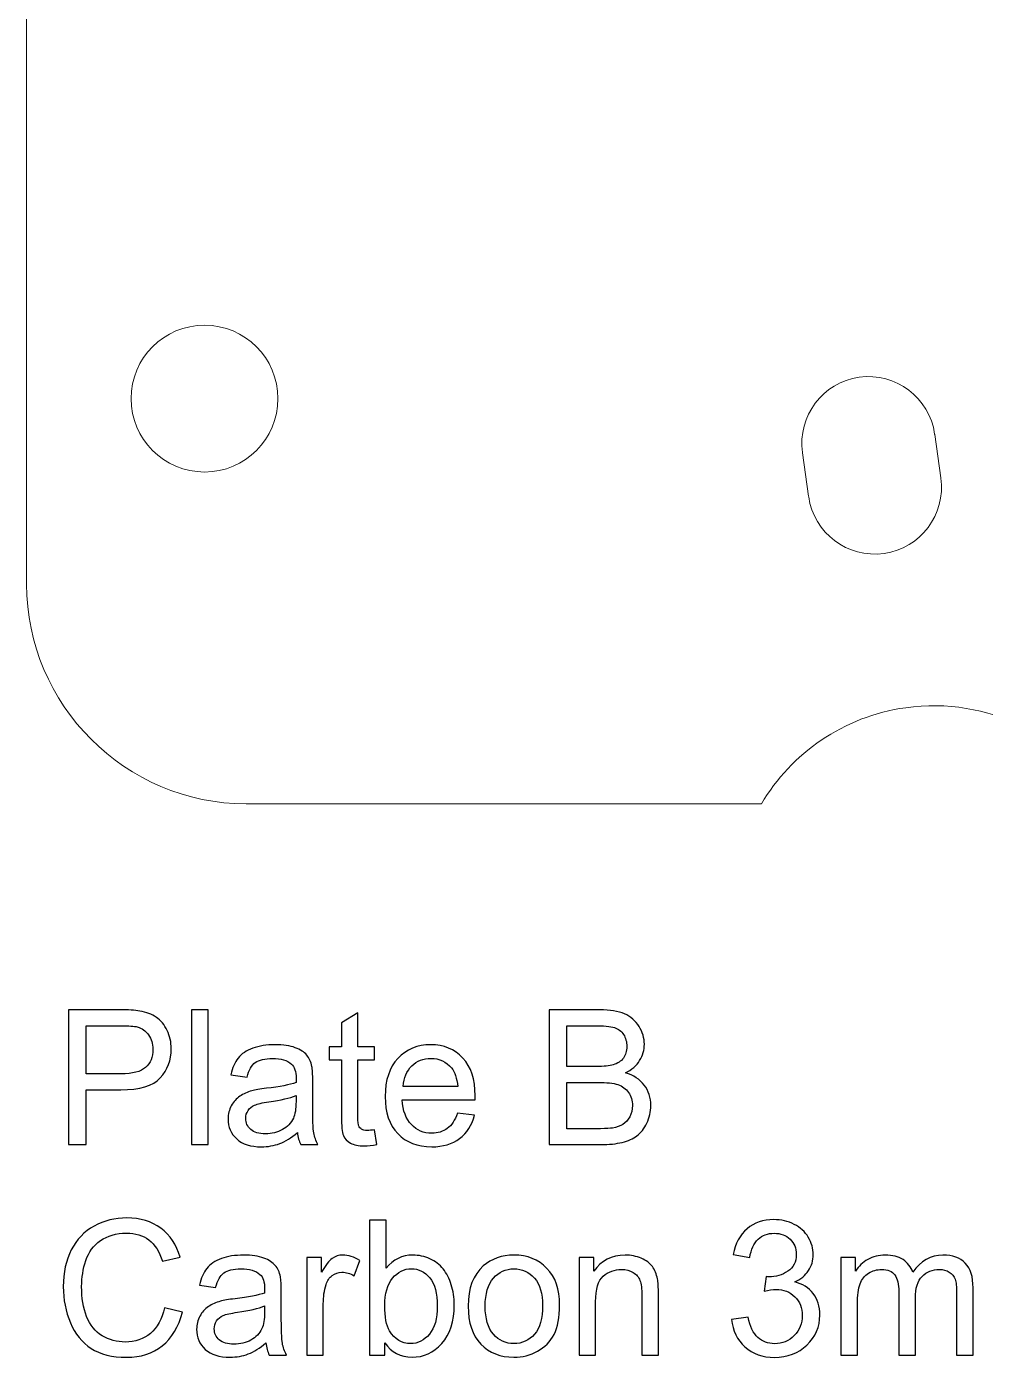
# Model space of a CAD drawing. Header units: millimetres. Extents: x -202 to 204, y -252 to 284.
# Drawn here: x -152.86 to -131.3, y 52.15 to 82.06 of the extents above; entities that cross this region are included whole.
import ezdxf

# ---------------------------------------------------------------- set-up
doc = ezdxf.new("R2010")
doc.units = ezdxf.units.MM
doc.header["$MEASUREMENT"] = 0
doc.layers.add('Layer 1', color=7, linetype='Continuous')

msp = doc.modelspace()

# ---------------------------------------------------------------- linework, layer by layer
at = {"layer": 'Layer 1', "color": 254, "lineweight": 20}
for points, knots in [([(-119.7939, 64.5904), (-119.7939, 64.5904), (-128.5923, 64.5904), (-128.5923, 64.5904), (-128.5923, 64.5904), (-129.4905, 66.1047), (-131.2377, 67.012), (-133.0902, 66.7518), (-133.0902, 66.7518), (-134.4978, 66.5539), (-135.661, 65.7245), (-136.3342, 64.5904), (-136.3342, 64.5904), (-136.3342, 64.5904), (-147.9175, 64.5904), (-147.9175, 64.5904), (-147.9175, 64.5904), (-150.6336, 64.5904), (-152.8557, 66.8125), (-152.8557, 69.5286), (-152.8557, 69.5286), (-152.8557, 69.5286), (-152.8557, 81.176), (-152.8557, 81.176), (-152.8557, 81.176), (-152.8557, 81.176), (-152.8557, 87.3782), (-152.8557, 87.3782), (-152.8557, 87.3782), (-152.8557, 87.3782), (-152.8557, 143.5733), (-152.8557, 143.5733), (-152.8557, 143.5733), (-152.8557, 143.5733), (-149.2546, 147.1744), (-149.2546, 147.1744), (-149.2546, 147.1744), (-148.8944, 147.5347), (-148.4998, 147.8606), (-148.0765, 148.1472), (-148.0765, 148.1472), (-147.1168, 147.2433), (-145.7705, 146.7671), (-144.3634, 146.9648), (-144.3634, 146.9648), (-142.9557, 147.1627), (-141.7926, 147.9921), (-141.1193, 149.1263), (-141.1193, 149.1263), (-139.907, 148.7317), (-138.8218, 148.0552), (-137.941, 147.1744), (-137.941, 147.1744), (-137.941, 147.1744), (-114.8557, 124.0891), (-114.8557, 124.0891), (-114.8557, 124.0891), (-114.8557, 124.0891), (-114.8557, 87.3782), (-114.8557, 87.3782), (-114.8557, 87.3782), (-114.8557, 87.3782), (-114.8557, 81.176), (-114.8557, 81.176), (-114.8557, 81.176), (-114.8557, 81.176), (-114.8557, 69.5286), (-114.8557, 69.5286), (-114.8557, 69.5286), (-114.8557, 66.8125), (-117.0778, 64.5904), (-119.7939, 64.5904)], [0, 0, 0, 0, 0.0526316, 0.0526316, 0.0526316, 0.0526316, 0.1052632, 0.1052632, 0.1052632, 0.1052632, 0.1578947, 0.1578947, 0.1578947, 0.1578947, 0.2105263, 0.2105263, 0.2105263, 0.2105263, 0.2631579, 0.2631579, 0.2631579, 0.2631579, 0.3157895, 0.3157895, 0.3157895, 0.3157895, 0.3684211, 0.3684211, 0.3684211, 0.3684211, 0.4210526, 0.4210526, 0.4210526, 0.4210526, 0.4736842, 0.4736842, 0.4736842, 0.4736842, 0.5263158, 0.5263158, 0.5263158, 0.5263158, 0.5789474, 0.5789474, 0.5789474, 0.5789474, 0.6315789, 0.6315789, 0.6315789, 0.6315789, 0.6842105, 0.6842105, 0.6842105, 0.6842105, 0.7368421, 0.7368421, 0.7368421, 0.7368421, 0.7894737, 0.7894737, 0.7894737, 0.7894737, 0.8421053, 0.8421053, 0.8421053, 0.8421053, 0.8947368, 0.8947368, 0.8947368, 0.8947368, 1, 1, 1, 1]), ([(-148.8557, 72.0489), (-149.767, 72.0489), (-150.5057, 72.7876), (-150.5057, 73.6989), (-150.5057, 73.6989), (-150.5057, 74.6102), (-149.767, 75.3489), (-148.8557, 75.3489), (-148.8557, 75.3489), (-147.9444, 75.3489), (-147.2057, 74.6102), (-147.2057, 73.6989), (-147.2057, 73.6989), (-147.2057, 72.7876), (-147.9444, 72.0489), (-148.8557, 72.0489)], [0, 0, 0, 0, 0.2, 0.2, 0.2, 0.2, 0.4, 0.4, 0.4, 0.4, 0.6, 0.6, 0.6, 0.6, 1, 1, 1, 1]), ([(-134.134, 74.1794), (-133.3141, 74.2947), (-132.5551, 73.7227), (-132.4399, 72.9028), (-132.4399, 72.9028), (-132.4399, 72.9028), (-132.4388, 72.8949), (-132.4388, 72.8949), (-132.4388, 72.8949), (-132.4388, 72.8949), (-132.3018, 71.9204), (-132.3018, 71.9204), (-132.3018, 71.9204), (-132.3018, 71.9204), (-132.3007, 71.9125), (-132.3007, 71.9125), (-132.3007, 71.9125), (-132.1855, 71.0926), (-132.7574, 70.3336), (-133.5774, 70.2184), (-133.5774, 70.2184), (-134.3973, 70.1031), (-135.1563, 70.6751), (-135.2715, 71.495), (-135.2715, 71.495), (-135.2715, 71.495), (-135.2726, 71.5029), (-135.2726, 71.5029), (-135.2726, 71.5029), (-135.2726, 71.5029), (-135.4096, 72.4774), (-135.4096, 72.4774), (-135.4096, 72.4774), (-135.4096, 72.4774), (-135.4107, 72.4853), (-135.4107, 72.4853), (-135.4107, 72.4853), (-135.5259, 73.3052), (-134.954, 74.0642), (-134.134, 74.1794)], [0, 0, 0, 0, 0.0909091, 0.0909091, 0.0909091, 0.0909091, 0.1818182, 0.1818182, 0.1818182, 0.1818182, 0.2727273, 0.2727273, 0.2727273, 0.2727273, 0.3636364, 0.3636364, 0.3636364, 0.3636364, 0.4545455, 0.4545455, 0.4545455, 0.4545455, 0.5454545, 0.5454545, 0.5454545, 0.5454545, 0.6363636, 0.6363636, 0.6363636, 0.6363636, 0.7272727, 0.7272727, 0.7272727, 0.7272727, 0.8181818, 0.8181818, 0.8181818, 0.8181818, 1, 1, 1, 1])]:
    msp.add_open_spline(points, degree=3, knots=knots, dxfattribs=at)
at = {"layer": 'Layer 1', "color": 242}
for points, knots in [([(-151.9167, 56.9308), (-151.9167, 56.9308), (-151.9167, 59.9611), (-151.9167, 59.9611), (-151.9167, 59.9611), (-151.9167, 59.9611), (-150.7737, 59.9611), (-150.7737, 59.9611), (-150.7737, 59.9611), (-150.5727, 59.9611), (-150.4188, 59.9513), (-150.313, 59.9322), (-150.313, 59.9322), (-150.1641, 59.9075), (-150.0393, 59.8602), (-149.9384, 59.7904), (-149.9384, 59.7904), (-149.8382, 59.7213), (-149.757, 59.6232), (-149.6957, 59.4983), (-149.6957, 59.4983), (-149.6343, 59.3727), (-149.6039, 59.2351), (-149.6039, 59.0848), (-149.6039, 59.0848), (-149.6039, 58.8273), (-149.6858, 58.6086), (-149.8495, 58.4301), (-149.8495, 58.4301), (-150.0139, 58.2523), (-150.3102, 58.1627), (-150.7385, 58.1627), (-150.7385, 58.1627), (-150.7385, 58.1627), (-151.516, 58.1627), (-151.516, 58.1627), (-151.516, 58.1627), (-151.516, 58.1627), (-151.516, 56.9308), (-151.516, 56.9308), (-151.516, 56.9308), (-151.516, 56.9308), (-151.9167, 56.9308), (-151.9167, 56.9308)], [0, 0, 0, 0, 0.0833333, 0.0833333, 0.0833333, 0.0833333, 0.1666667, 0.1666667, 0.1666667, 0.1666667, 0.25, 0.25, 0.25, 0.25, 0.3333333, 0.3333333, 0.3333333, 0.3333333, 0.4166667, 0.4166667, 0.4166667, 0.4166667, 0.5, 0.5, 0.5, 0.5, 0.5833333, 0.5833333, 0.5833333, 0.5833333, 0.6666667, 0.6666667, 0.6666667, 0.6666667, 0.75, 0.75, 0.75, 0.75, 0.8333333, 0.8333333, 0.8333333, 0.8333333, 1, 1, 1, 1]), ([(-149.1489, 56.9308), (-149.1489, 56.9308), (-149.1489, 59.9611), (-149.1489, 59.9611), (-149.1489, 59.9611), (-149.1489, 59.9611), (-148.777, 59.9611), (-148.777, 59.9611), (-148.777, 59.9611), (-148.777, 59.9611), (-148.777, 56.9308), (-148.777, 56.9308), (-148.777, 56.9308), (-148.777, 56.9308), (-149.1489, 56.9308), (-149.1489, 56.9308)], [0, 0, 0, 0, 0.2, 0.2, 0.2, 0.2, 0.4, 0.4, 0.4, 0.4, 0.6, 0.6, 0.6, 0.6, 1, 1, 1, 1]), ([(-145.0334, 57.2638), (-145.0334, 57.2638), (-144.9798, 56.935), (-144.9798, 56.935), (-144.9798, 56.935), (-145.0842, 56.9132), (-145.1781, 56.9019), (-145.2606, 56.9019), (-145.2606, 56.9019), (-145.3961, 56.9019), (-145.5005, 56.923), (-145.5753, 56.9661), (-145.5753, 56.9661), (-145.6494, 57.0084), (-145.7016, 57.0649), (-145.7319, 57.1347), (-145.7319, 57.1347), (-145.7622, 57.2038), (-145.7778, 57.3506), (-145.7778, 57.5736), (-145.7778, 57.5736), (-145.7778, 57.5736), (-145.7778, 58.8365), (-145.7778, 58.8365), (-145.7778, 58.8365), (-145.7778, 58.8365), (-146.0508, 58.8365), (-146.0508, 58.8365), (-146.0508, 58.8365), (-146.0508, 58.8365), (-146.0508, 59.1258), (-146.0508, 59.1258), (-146.0508, 59.1258), (-146.0508, 59.1258), (-145.7778, 59.1258), (-145.7778, 59.1258), (-145.7778, 59.1258), (-145.7778, 59.1258), (-145.7778, 59.6697), (-145.7778, 59.6697), (-145.7778, 59.6697), (-145.7778, 59.6697), (-145.4074, 59.8927), (-145.4074, 59.8927), (-145.4074, 59.8927), (-145.4074, 59.8927), (-145.4074, 59.1258), (-145.4074, 59.1258), (-145.4074, 59.1258), (-145.4074, 59.1258), (-145.0334, 59.1258), (-145.0334, 59.1258), (-145.0334, 59.1258), (-145.0334, 59.1258), (-145.0334, 58.8365), (-145.0334, 58.8365), (-145.0334, 58.8365), (-145.0334, 58.8365), (-145.4074, 58.8365), (-145.4074, 58.8365), (-145.4074, 58.8365), (-145.4074, 58.8365), (-145.4074, 57.5531), (-145.4074, 57.5531), (-145.4074, 57.5531), (-145.4074, 57.4466), (-145.401, 57.3788), (-145.3883, 57.3485), (-145.3883, 57.3485), (-145.3749, 57.3181), (-145.3537, 57.2942), (-145.3241, 57.2758), (-145.3241, 57.2758), (-145.2945, 57.2582), (-145.2521, 57.249), (-145.1971, 57.249), (-145.1971, 57.249), (-145.1555, 57.249), (-145.1011, 57.2539), (-145.0334, 57.2638)], [0, 0, 0, 0, 0.047619, 0.047619, 0.047619, 0.047619, 0.0952381, 0.0952381, 0.0952381, 0.0952381, 0.1428571, 0.1428571, 0.1428571, 0.1428571, 0.1904762, 0.1904762, 0.1904762, 0.1904762, 0.2380952, 0.2380952, 0.2380952, 0.2380952, 0.2857143, 0.2857143, 0.2857143, 0.2857143, 0.3333333, 0.3333333, 0.3333333, 0.3333333, 0.3809524, 0.3809524, 0.3809524, 0.3809524, 0.4285714, 0.4285714, 0.4285714, 0.4285714, 0.4761905, 0.4761905, 0.4761905, 0.4761905, 0.5238095, 0.5238095, 0.5238095, 0.5238095, 0.5714286, 0.5714286, 0.5714286, 0.5714286, 0.6190476, 0.6190476, 0.6190476, 0.6190476, 0.6666667, 0.6666667, 0.6666667, 0.6666667, 0.7142857, 0.7142857, 0.7142857, 0.7142857, 0.7619048, 0.7619048, 0.7619048, 0.7619048, 0.8095238, 0.8095238, 0.8095238, 0.8095238, 0.8571429, 0.8571429, 0.8571429, 0.8571429, 0.9047619, 0.9047619, 0.9047619, 0.9047619, 1, 1, 1, 1]), ([(-141.1084, 56.9308), (-141.1084, 56.9308), (-141.1084, 59.9611), (-141.1084, 59.9611), (-141.1084, 59.9611), (-141.1084, 59.9611), (-139.971, 59.9611), (-139.971, 59.9611), (-139.971, 59.9611), (-139.7396, 59.9611), (-139.554, 59.9301), (-139.4143, 59.8694), (-139.4143, 59.8694), (-139.2739, 59.808), (-139.1646, 59.7135), (-139.0856, 59.5858), (-139.0856, 59.5858), (-139.0065, 59.4588), (-138.9663, 59.3254), (-138.9663, 59.1857), (-138.9663, 59.1857), (-138.9663, 59.0566), (-139.0016, 58.9346), (-139.0721, 58.8203), (-139.0721, 58.8203), (-139.142, 58.706), (-139.2485, 58.6135), (-139.3903, 58.543), (-139.3903, 58.543), (-139.2069, 58.4894), (-139.0665, 58.3976), (-138.9677, 58.2685), (-138.9677, 58.2685), (-138.8689, 58.1387), (-138.8196, 57.9856), (-138.8196, 57.8092), (-138.8196, 57.8092), (-138.8196, 57.6674), (-138.8499, 57.5355), (-138.9099, 57.4134), (-138.9099, 57.4134), (-138.9698, 57.2913), (-139.0439, 57.1975), (-139.1321, 57.1312), (-139.1321, 57.1312), (-139.2203, 57.0649), (-139.3311, 57.0155), (-139.4637, 56.9816), (-139.4637, 56.9816), (-139.5964, 56.9477), (-139.7594, 56.9308), (-139.9527, 56.9308), (-139.9527, 56.9308), (-139.9527, 56.9308), (-141.1084, 56.9308), (-141.1084, 56.9308)], [0, 0, 0, 0, 0.0666667, 0.0666667, 0.0666667, 0.0666667, 0.1333333, 0.1333333, 0.1333333, 0.1333333, 0.2, 0.2, 0.2, 0.2, 0.2666667, 0.2666667, 0.2666667, 0.2666667, 0.3333333, 0.3333333, 0.3333333, 0.3333333, 0.4, 0.4, 0.4, 0.4, 0.4666667, 0.4666667, 0.4666667, 0.4666667, 0.5333333, 0.5333333, 0.5333333, 0.5333333, 0.6, 0.6, 0.6, 0.6, 0.6666667, 0.6666667, 0.6666667, 0.6666667, 0.7333333, 0.7333333, 0.7333333, 0.7333333, 0.8, 0.8, 0.8, 0.8, 0.8666667, 0.8666667, 0.8666667, 0.8666667, 1, 1, 1, 1]), ([(-151.516, 58.5204), (-151.516, 58.5204), (-150.7321, 58.5204), (-150.7321, 58.5204), (-150.7321, 58.5204), (-150.4732, 58.5204), (-150.289, 58.5684), (-150.1804, 58.665), (-150.1804, 58.665), (-150.0717, 58.7617), (-150.0174, 58.8972), (-150.0174, 59.0721), (-150.0174, 59.0721), (-150.0174, 59.1991), (-150.0491, 59.3078), (-150.1133, 59.3981), (-150.1133, 59.3981), (-150.1775, 59.4884), (-150.2615, 59.5477), (-150.3666, 59.5766), (-150.3666, 59.5766), (-150.4344, 59.5943), (-150.5585, 59.6034), (-150.7406, 59.6034), (-150.7406, 59.6034), (-150.7406, 59.6034), (-151.516, 59.6034), (-151.516, 59.6034), (-151.516, 59.6034), (-151.516, 59.6034), (-151.516, 58.5204), (-151.516, 58.5204)], [0, 0, 0, 0, 0.1111111, 0.1111111, 0.1111111, 0.1111111, 0.2222222, 0.2222222, 0.2222222, 0.2222222, 0.3333333, 0.3333333, 0.3333333, 0.3333333, 0.4444444, 0.4444444, 0.4444444, 0.4444444, 0.5555556, 0.5555556, 0.5555556, 0.5555556, 0.6666667, 0.6666667, 0.6666667, 0.6666667, 0.7777778, 0.7777778, 0.7777778, 0.7777778, 1, 1, 1, 1]), ([(-140.7069, 58.6876), (-140.7069, 58.6876), (-140.0514, 58.6876), (-140.0514, 58.6876), (-140.0514, 58.6876), (-139.8744, 58.6876), (-139.7467, 58.6996), (-139.669, 58.7229), (-139.669, 58.7229), (-139.5674, 58.7532), (-139.4905, 58.8033), (-139.439, 58.8739), (-139.439, 58.8739), (-139.3875, 58.9444), (-139.3614, 59.0326), (-139.3614, 59.1385), (-139.3614, 59.1385), (-139.3614, 59.2387), (-139.3854, 59.3276), (-139.4334, 59.4038), (-139.4334, 59.4038), (-139.4821, 59.4807), (-139.5512, 59.5329), (-139.6401, 59.5611), (-139.6401, 59.5611), (-139.7297, 59.5893), (-139.8835, 59.6034), (-140.1015, 59.6034), (-140.1015, 59.6034), (-140.1015, 59.6034), (-140.7069, 59.6034), (-140.7069, 59.6034), (-140.7069, 59.6034), (-140.7069, 59.6034), (-140.7069, 58.6876), (-140.7069, 58.6876)], [0, 0, 0, 0, 0.1, 0.1, 0.1, 0.1, 0.2, 0.2, 0.2, 0.2, 0.3, 0.3, 0.3, 0.3, 0.4, 0.4, 0.4, 0.4, 0.5, 0.5, 0.5, 0.5, 0.6, 0.6, 0.6, 0.6, 0.7, 0.7, 0.7, 0.7, 0.8, 0.8, 0.8, 0.8, 1, 1, 1, 1]), ([(-146.7676, 57.2017), (-146.9059, 57.0846), (-147.0386, 57.0021), (-147.1656, 56.9534), (-147.1656, 56.9534), (-147.2933, 56.9054), (-147.4301, 56.8814), (-147.5762, 56.8814), (-147.5762, 56.8814), (-147.8175, 56.8814), (-148.0023, 56.94), (-148.1322, 57.0578), (-148.1322, 57.0578), (-148.2613, 57.1756), (-148.3262, 57.3266), (-148.3262, 57.5094), (-148.3262, 57.5094), (-148.3262, 57.6173), (-148.3022, 57.7154), (-148.2528, 57.8043), (-148.2528, 57.8043), (-148.2041, 57.8932), (-148.1399, 57.9644), (-148.0609, 58.0181), (-148.0609, 58.0181), (-147.9812, 58.0717), (-147.8923, 58.1126), (-147.7928, 58.1401), (-147.7928, 58.1401), (-147.7201, 58.1592), (-147.6101, 58.1782), (-147.4626, 58.1959), (-147.4626, 58.1959), (-147.162, 58.2318), (-146.9405, 58.2742), (-146.7987, 58.3243), (-146.7987, 58.3243), (-146.7973, 58.3751), (-146.7966, 58.4075), (-146.7966, 58.4209), (-146.7966, 58.4209), (-146.7966, 58.5726), (-146.8318, 58.6799), (-146.9024, 58.7412), (-146.9024, 58.7412), (-146.9969, 58.8259), (-147.1388, 58.8675), (-147.3257, 58.8675), (-147.3257, 58.8675), (-147.5007, 58.8675), (-147.6298, 58.8372), (-147.7138, 58.7758), (-147.7138, 58.7758), (-147.797, 58.7144), (-147.8584, 58.6058), (-147.8986, 58.4498), (-147.8986, 58.4498), (-147.8986, 58.4498), (-148.262, 58.4999), (-148.262, 58.4999), (-148.262, 58.4999), (-148.2288, 58.6552), (-148.1745, 58.7815), (-148.099, 58.8767), (-148.099, 58.8767), (-148.0235, 58.9727), (-147.9134, 59.0467), (-147.7702, 59.0982), (-147.7702, 59.0982), (-147.627, 59.1498), (-147.4612, 59.1759), (-147.2721, 59.1759), (-147.2721, 59.1759), (-147.0844, 59.1759), (-146.9327, 59.1533), (-146.8156, 59.1095), (-146.8156, 59.1095), (-146.6985, 59.0651), (-146.6124, 59.0101), (-146.5567, 58.943), (-146.5567, 58.943), (-146.5016, 58.876), (-146.4635, 58.792), (-146.441, 58.6897), (-146.441, 58.6897), (-146.429, 58.6262), (-146.4226, 58.5119), (-146.4226, 58.3468), (-146.4226, 58.3468), (-146.4226, 58.3468), (-146.4226, 57.8508), (-146.4226, 57.8508), (-146.4226, 57.8508), (-146.4226, 57.5044), (-146.4149, 57.2857), (-146.3986, 57.1947), (-146.3986, 57.1947), (-146.3831, 57.103), (-146.3514, 57.0148), (-146.3048, 56.9308), (-146.3048, 56.9308), (-146.3048, 56.9308), (-146.6936, 56.9308), (-146.6936, 56.9308), (-146.6936, 56.9308), (-146.7317, 57.0077), (-146.7571, 57.098), (-146.7676, 57.2017)], [0, 0, 0, 0, 0.0357143, 0.0357143, 0.0357143, 0.0357143, 0.0714286, 0.0714286, 0.0714286, 0.0714286, 0.1071429, 0.1071429, 0.1071429, 0.1071429, 0.1428571, 0.1428571, 0.1428571, 0.1428571, 0.1785714, 0.1785714, 0.1785714, 0.1785714, 0.2142857, 0.2142857, 0.2142857, 0.2142857, 0.25, 0.25, 0.25, 0.25, 0.2857143, 0.2857143, 0.2857143, 0.2857143, 0.3214286, 0.3214286, 0.3214286, 0.3214286, 0.3571429, 0.3571429, 0.3571429, 0.3571429, 0.3928571, 0.3928571, 0.3928571, 0.3928571, 0.4285714, 0.4285714, 0.4285714, 0.4285714, 0.4642857, 0.4642857, 0.4642857, 0.4642857, 0.5, 0.5, 0.5, 0.5, 0.5357143, 0.5357143, 0.5357143, 0.5357143, 0.5714286, 0.5714286, 0.5714286, 0.5714286, 0.6071429, 0.6071429, 0.6071429, 0.6071429, 0.6428571, 0.6428571, 0.6428571, 0.6428571, 0.6785714, 0.6785714, 0.6785714, 0.6785714, 0.7142857, 0.7142857, 0.7142857, 0.7142857, 0.75, 0.75, 0.75, 0.75, 0.7857143, 0.7857143, 0.7857143, 0.7857143, 0.8214286, 0.8214286, 0.8214286, 0.8214286, 0.8571429, 0.8571429, 0.8571429, 0.8571429, 0.8928571, 0.8928571, 0.8928571, 0.8928571, 0.9285714, 0.9285714, 0.9285714, 0.9285714, 1, 1, 1, 1]), ([(-143.1672, 57.6378), (-143.1672, 57.6378), (-142.7827, 57.5905), (-142.7827, 57.5905), (-142.7827, 57.5905), (-142.8433, 57.3654), (-142.9555, 57.1911), (-143.1192, 57.067), (-143.1192, 57.067), (-143.2836, 56.9435), (-143.4932, 56.8814), (-143.7479, 56.8814), (-143.7479, 56.8814), (-144.0689, 56.8814), (-144.3236, 56.9802), (-144.5113, 57.1777), (-144.5113, 57.1777), (-144.6996, 57.3753), (-144.7935, 57.6526), (-144.7935, 58.0096), (-144.7935, 58.0096), (-144.7935, 58.3793), (-144.6982, 58.6657), (-144.5084, 58.8697), (-144.5084, 58.8697), (-144.3179, 59.0736), (-144.0717, 59.1759), (-143.7683, 59.1759), (-143.7683, 59.1759), (-143.4748, 59.1759), (-143.2349, 59.0757), (-143.0494, 58.876), (-143.0494, 58.876), (-142.8631, 58.6763), (-142.77, 58.3948), (-142.77, 58.0329), (-142.77, 58.0329), (-142.77, 58.0103), (-142.7707, 57.9771), (-142.7721, 57.9334), (-142.7721, 57.9334), (-142.7721, 57.9334), (-144.409, 57.9334), (-144.409, 57.9334), (-144.409, 57.9334), (-144.3955, 57.6921), (-144.3271, 57.5072), (-144.2043, 57.3795), (-144.2043, 57.3795), (-144.0816, 57.2511), (-143.9292, 57.1869), (-143.7457, 57.1869), (-143.7457, 57.1869), (-143.6096, 57.1869), (-143.4932, 57.2229), (-143.3965, 57.2949), (-143.3965, 57.2949), (-143.2998, 57.3661), (-143.2236, 57.4804), (-143.1672, 57.6378)], [0, 0, 0, 0, 0.0625, 0.0625, 0.0625, 0.0625, 0.125, 0.125, 0.125, 0.125, 0.1875, 0.1875, 0.1875, 0.1875, 0.25, 0.25, 0.25, 0.25, 0.3125, 0.3125, 0.3125, 0.3125, 0.375, 0.375, 0.375, 0.375, 0.4375, 0.4375, 0.4375, 0.4375, 0.5, 0.5, 0.5, 0.5, 0.5625, 0.5625, 0.5625, 0.5625, 0.625, 0.625, 0.625, 0.625, 0.6875, 0.6875, 0.6875, 0.6875, 0.75, 0.75, 0.75, 0.75, 0.8125, 0.8125, 0.8125, 0.8125, 0.875, 0.875, 0.875, 0.875, 1, 1, 1, 1]), ([(-144.3885, 58.2396), (-144.3885, 58.2396), (-143.163, 58.2396), (-143.163, 58.2396), (-143.163, 58.2396), (-143.1792, 58.4237), (-143.2265, 58.5627), (-143.3034, 58.6545), (-143.3034, 58.6545), (-143.4219, 58.7977), (-143.5757, 58.8697), (-143.7641, 58.8697), (-143.7641, 58.8697), (-143.9348, 58.8697), (-144.0788, 58.8125), (-144.1952, 58.6982), (-144.1952, 58.6982), (-144.3116, 58.5839), (-144.3758, 58.4308), (-144.3885, 58.2396)], [0, 0, 0, 0, 0.1666667, 0.1666667, 0.1666667, 0.1666667, 0.3333333, 0.3333333, 0.3333333, 0.3333333, 0.5, 0.5, 0.5, 0.5, 0.6666667, 0.6666667, 0.6666667, 0.6666667, 1, 1, 1, 1]), ([(-146.7987, 58.0329), (-146.9341, 57.9771), (-147.1366, 57.9306), (-147.4062, 57.8918), (-147.4062, 57.8918), (-147.5593, 57.8699), (-147.6679, 57.8452), (-147.7307, 57.8177), (-147.7307, 57.8177), (-147.7942, 57.7902), (-147.8436, 57.7499), (-147.8775, 57.6963), (-147.8775, 57.6963), (-147.912, 57.6434), (-147.9297, 57.5848), (-147.9297, 57.5199), (-147.9297, 57.5199), (-147.9297, 57.4205), (-147.8916, 57.3379), (-147.8168, 57.2716), (-147.8168, 57.2716), (-147.742, 57.206), (-147.6319, 57.1728), (-147.4873, 57.1728), (-147.4873, 57.1728), (-147.3441, 57.1728), (-147.2164, 57.2038), (-147.1049, 57.2666), (-147.1049, 57.2666), (-146.9934, 57.3294), (-146.9109, 57.4155), (-146.8587, 57.5242), (-146.8587, 57.5242), (-146.8184, 57.6081), (-146.7987, 57.7323), (-146.7987, 57.896), (-146.7987, 57.896), (-146.7987, 57.896), (-146.7987, 58.0329), (-146.7987, 58.0329)], [0, 0, 0, 0, 0.0909091, 0.0909091, 0.0909091, 0.0909091, 0.1818182, 0.1818182, 0.1818182, 0.1818182, 0.2727273, 0.2727273, 0.2727273, 0.2727273, 0.3636364, 0.3636364, 0.3636364, 0.3636364, 0.4545455, 0.4545455, 0.4545455, 0.4545455, 0.5454545, 0.5454545, 0.5454545, 0.5454545, 0.6363636, 0.6363636, 0.6363636, 0.6363636, 0.7272727, 0.7272727, 0.7272727, 0.7272727, 0.8181818, 0.8181818, 0.8181818, 0.8181818, 1, 1, 1, 1]), ([(-140.7069, 57.2885), (-140.7069, 57.2885), (-139.9527, 57.2885), (-139.9527, 57.2885), (-139.9527, 57.2885), (-139.8229, 57.2885), (-139.7318, 57.2935), (-139.6796, 57.3026), (-139.6796, 57.3026), (-139.5872, 57.3196), (-139.5103, 57.3471), (-139.4482, 57.3859), (-139.4482, 57.3859), (-139.3861, 57.424), (-139.3353, 57.4804), (-139.2951, 57.5538), (-139.2951, 57.5538), (-139.2556, 57.6279), (-139.2351, 57.7125), (-139.2351, 57.8092), (-139.2351, 57.8092), (-139.2351, 57.9221), (-139.2641, 58.0202), (-139.3219, 58.1041), (-139.3219, 58.1041), (-139.3798, 58.1874), (-139.4602, 58.2459), (-139.5632, 58.2798), (-139.5632, 58.2798), (-139.6655, 58.313), (-139.8137, 58.3299), (-140.0063, 58.3299), (-140.0063, 58.3299), (-140.0063, 58.3299), (-140.7069, 58.3299), (-140.7069, 58.3299), (-140.7069, 58.3299), (-140.7069, 58.3299), (-140.7069, 57.2885), (-140.7069, 57.2885)], [0, 0, 0, 0, 0.0909091, 0.0909091, 0.0909091, 0.0909091, 0.1818182, 0.1818182, 0.1818182, 0.1818182, 0.2727273, 0.2727273, 0.2727273, 0.2727273, 0.3636364, 0.3636364, 0.3636364, 0.3636364, 0.4545455, 0.4545455, 0.4545455, 0.4545455, 0.5454545, 0.5454545, 0.5454545, 0.5454545, 0.6363636, 0.6363636, 0.6363636, 0.6363636, 0.7272727, 0.7272727, 0.7272727, 0.7272727, 0.8181818, 0.8181818, 0.8181818, 0.8181818, 1, 1, 1, 1]), ([(-149.7549, 53.2641), (-149.7549, 53.2641), (-149.3535, 53.1625), (-149.3535, 53.1625), (-149.3535, 53.1625), (-149.4374, 52.8337), (-149.5891, 52.5825), (-149.8071, 52.4089), (-149.8071, 52.4089), (-150.0259, 52.2361), (-150.2926, 52.15), (-150.6086, 52.15), (-150.6086, 52.15), (-150.9353, 52.15), (-151.2006, 52.2163), (-151.4052, 52.349), (-151.4052, 52.349), (-151.6098, 52.4823), (-151.7657, 52.6749), (-151.8723, 52.9268), (-151.8723, 52.9268), (-151.9788, 53.1794), (-152.0324, 53.4503), (-152.0324, 53.7396), (-152.0324, 53.7396), (-152.0324, 54.055), (-151.9725, 54.3301), (-151.8518, 54.5651), (-151.8518, 54.5651), (-151.7312, 54.8), (-151.5597, 54.9785), (-151.3368, 55.1006), (-151.3368, 55.1006), (-151.1145, 55.2227), (-150.8697, 55.2833), (-150.6023, 55.2833), (-150.6023, 55.2833), (-150.2989, 55.2833), (-150.0442, 55.2064), (-149.8375, 55.0519), (-149.8375, 55.0519), (-149.6307, 54.8974), (-149.4868, 54.6808), (-149.4057, 54.4007), (-149.4057, 54.4007), (-149.4057, 54.4007), (-149.8001, 54.3076), (-149.8001, 54.3076), (-149.8001, 54.3076), (-149.8706, 54.5284), (-149.9722, 54.6886), (-150.1063, 54.7895), (-150.1063, 54.7895), (-150.2396, 54.8904), (-150.4076, 54.9404), (-150.6108, 54.9404), (-150.6108, 54.9404), (-150.8436, 54.9404), (-151.0376, 54.8847), (-151.1942, 54.7732), (-151.1942, 54.7732), (-151.3509, 54.661), (-151.4609, 54.5115), (-151.5237, 54.3231), (-151.5237, 54.3231), (-151.5872, 54.1354), (-151.619, 53.9414), (-151.619, 53.7417), (-151.619, 53.7417), (-151.619, 53.4835), (-151.5816, 53.2591), (-151.5068, 53.0665), (-151.5068, 53.0665), (-151.4313, 52.8746), (-151.3149, 52.7307), (-151.1561, 52.6354), (-151.1561, 52.6354), (-150.9974, 52.5402), (-150.8259, 52.4929), (-150.6411, 52.4929), (-150.6411, 52.4929), (-150.4167, 52.4929), (-150.2269, 52.5578), (-150.071, 52.6869), (-150.071, 52.6869), (-149.9151, 52.8167), (-149.81, 53.0094), (-149.7549, 53.2641)], [0, 0, 0, 0, 0.0434783, 0.0434783, 0.0434783, 0.0434783, 0.0869565, 0.0869565, 0.0869565, 0.0869565, 0.1304348, 0.1304348, 0.1304348, 0.1304348, 0.173913, 0.173913, 0.173913, 0.173913, 0.2173913, 0.2173913, 0.2173913, 0.2173913, 0.2608696, 0.2608696, 0.2608696, 0.2608696, 0.3043478, 0.3043478, 0.3043478, 0.3043478, 0.3478261, 0.3478261, 0.3478261, 0.3478261, 0.3913043, 0.3913043, 0.3913043, 0.3913043, 0.4347826, 0.4347826, 0.4347826, 0.4347826, 0.4782609, 0.4782609, 0.4782609, 0.4782609, 0.5217391, 0.5217391, 0.5217391, 0.5217391, 0.5652174, 0.5652174, 0.5652174, 0.5652174, 0.6086957, 0.6086957, 0.6086957, 0.6086957, 0.6521739, 0.6521739, 0.6521739, 0.6521739, 0.6956522, 0.6956522, 0.6956522, 0.6956522, 0.7391304, 0.7391304, 0.7391304, 0.7391304, 0.7826087, 0.7826087, 0.7826087, 0.7826087, 0.826087, 0.826087, 0.826087, 0.826087, 0.8695652, 0.8695652, 0.8695652, 0.8695652, 0.9130435, 0.9130435, 0.9130435, 0.9130435, 1, 1, 1, 1]), ([(-144.7999, 52.2015), (-144.7999, 52.2015), (-145.1449, 52.2015), (-145.1449, 52.2015), (-145.1449, 52.2015), (-145.1449, 52.2015), (-145.1449, 55.2318), (-145.1449, 55.2318), (-145.1449, 55.2318), (-145.1449, 55.2318), (-144.7731, 55.2318), (-144.7731, 55.2318), (-144.7731, 55.2318), (-144.7731, 55.2318), (-144.7731, 54.1509), (-144.7731, 54.1509), (-144.7731, 54.1509), (-144.6158, 54.3478), (-144.4154, 54.4466), (-144.172, 54.4466), (-144.172, 54.4466), (-144.0365, 54.4466), (-143.9088, 54.419), (-143.7881, 54.3647), (-143.7881, 54.3647), (-143.6675, 54.3104), (-143.5687, 54.2335), (-143.4904, 54.1354), (-143.4904, 54.1354), (-143.4128, 54.0366), (-143.3514, 53.9181), (-143.3077, 53.7784), (-143.3077, 53.7784), (-143.2632, 53.6394), (-143.2413, 53.4905), (-143.2413, 53.3325), (-143.2413, 53.3325), (-143.2413, 52.9557), (-143.3345, 52.665), (-143.5207, 52.4597), (-143.5207, 52.4597), (-143.7063, 52.2544), (-143.93, 52.1521), (-144.1903, 52.1521), (-144.1903, 52.1521), (-144.4492, 52.1521), (-144.6524, 52.2601), (-144.7999, 52.4767), (-144.7999, 52.4767), (-144.7999, 52.4767), (-144.7999, 52.2015), (-144.7999, 52.2015)], [0, 0, 0, 0, 0.0714286, 0.0714286, 0.0714286, 0.0714286, 0.1428571, 0.1428571, 0.1428571, 0.1428571, 0.2142857, 0.2142857, 0.2142857, 0.2142857, 0.2857143, 0.2857143, 0.2857143, 0.2857143, 0.3571429, 0.3571429, 0.3571429, 0.3571429, 0.4285714, 0.4285714, 0.4285714, 0.4285714, 0.5, 0.5, 0.5, 0.5, 0.5714286, 0.5714286, 0.5714286, 0.5714286, 0.6428571, 0.6428571, 0.6428571, 0.6428571, 0.7142857, 0.7142857, 0.7142857, 0.7142857, 0.7857143, 0.7857143, 0.7857143, 0.7857143, 0.8571429, 0.8571429, 0.8571429, 0.8571429, 1, 1, 1, 1]), ([(-137.005, 53.0016), (-137.005, 53.0016), (-136.6332, 53.051), (-136.6332, 53.051), (-136.6332, 53.051), (-136.5901, 52.84), (-136.5175, 52.6883), (-136.4152, 52.5952), (-136.4152, 52.5952), (-136.3122, 52.5021), (-136.1873, 52.4555), (-136.0398, 52.4555), (-136.0398, 52.4555), (-135.8648, 52.4555), (-135.7167, 52.5162), (-135.596, 52.6375), (-135.596, 52.6375), (-135.4761, 52.7589), (-135.4154, 52.9092), (-135.4154, 53.0884), (-135.4154, 53.0884), (-135.4154, 53.2591), (-135.4711, 53.4002), (-135.5826, 53.511), (-135.5826, 53.511), (-135.6948, 53.6218), (-135.8366, 53.6775), (-136.0088, 53.6775), (-136.0088, 53.6775), (-136.0793, 53.6775), (-136.1668, 53.6634), (-136.2712, 53.6359), (-136.2712, 53.6359), (-136.2712, 53.6359), (-136.2296, 53.9626), (-136.2296, 53.9626), (-136.2296, 53.9626), (-136.2049, 53.9597), (-136.1852, 53.9583), (-136.1696, 53.9583), (-136.1696, 53.9583), (-136.0116, 53.9583), (-135.8691, 53.9999), (-135.7421, 54.0825), (-135.7421, 54.0825), (-135.6151, 54.165), (-135.5516, 54.2928), (-135.5516, 54.4649), (-135.5516, 54.4649), (-135.5516, 54.6011), (-135.5981, 54.7147), (-135.6906, 54.8036), (-135.6906, 54.8036), (-135.783, 54.8932), (-135.9022, 54.9383), (-136.0483, 54.9383), (-136.0483, 54.9383), (-136.1929, 54.9383), (-136.3136, 54.8925), (-136.4095, 54.8022), (-136.4095, 54.8022), (-136.5062, 54.7111), (-136.5683, 54.5743), (-136.5958, 54.3922), (-136.5958, 54.3922), (-136.5958, 54.3922), (-136.9676, 54.4586), (-136.9676, 54.4586), (-136.9676, 54.4586), (-136.9225, 54.7083), (-136.8187, 54.9016), (-136.6579, 55.0385), (-136.6579, 55.0385), (-136.4963, 55.1754), (-136.2959, 55.2445), (-136.056, 55.2445), (-136.056, 55.2445), (-135.8909, 55.2445), (-135.7385, 55.2086), (-135.5995, 55.138), (-135.5995, 55.138), (-135.4606, 55.0667), (-135.354, 54.9701), (-135.2799, 54.8473), (-135.2799, 54.8473), (-135.2066, 54.7245), (-135.1692, 54.5947), (-135.1692, 54.4564), (-135.1692, 54.4564), (-135.1692, 54.3259), (-135.2044, 54.2067), (-135.275, 54.0987), (-135.275, 54.0987), (-135.3455, 53.9915), (-135.4493, 53.9061), (-135.5868, 53.8426), (-135.5868, 53.8426), (-135.4076, 53.8017), (-135.2686, 53.7156), (-135.1692, 53.5851), (-135.1692, 53.5851), (-135.0704, 53.4553), (-135.021, 53.2923), (-135.021, 53.0968), (-135.021, 53.0968), (-135.021, 52.8323), (-135.1169, 52.6079), (-135.3103, 52.4237), (-135.3103, 52.4237), (-135.5029, 52.2396), (-135.747, 52.1479), (-136.0419, 52.1479), (-136.0419, 52.1479), (-136.3079, 52.1479), (-136.5288, 52.2269), (-136.7044, 52.3856), (-136.7044, 52.3856), (-136.8801, 52.5437), (-136.9803, 52.749), (-137.005, 53.0016)], [0, 0, 0, 0, 0.0322581, 0.0322581, 0.0322581, 0.0322581, 0.0645161, 0.0645161, 0.0645161, 0.0645161, 0.0967742, 0.0967742, 0.0967742, 0.0967742, 0.1290323, 0.1290323, 0.1290323, 0.1290323, 0.1612903, 0.1612903, 0.1612903, 0.1612903, 0.1935484, 0.1935484, 0.1935484, 0.1935484, 0.2258065, 0.2258065, 0.2258065, 0.2258065, 0.2580645, 0.2580645, 0.2580645, 0.2580645, 0.2903226, 0.2903226, 0.2903226, 0.2903226, 0.3225806, 0.3225806, 0.3225806, 0.3225806, 0.3548387, 0.3548387, 0.3548387, 0.3548387, 0.3870968, 0.3870968, 0.3870968, 0.3870968, 0.4193548, 0.4193548, 0.4193548, 0.4193548, 0.4516129, 0.4516129, 0.4516129, 0.4516129, 0.483871, 0.483871, 0.483871, 0.483871, 0.516129, 0.516129, 0.516129, 0.516129, 0.5483871, 0.5483871, 0.5483871, 0.5483871, 0.5806452, 0.5806452, 0.5806452, 0.5806452, 0.6129032, 0.6129032, 0.6129032, 0.6129032, 0.6451613, 0.6451613, 0.6451613, 0.6451613, 0.6774194, 0.6774194, 0.6774194, 0.6774194, 0.7096774, 0.7096774, 0.7096774, 0.7096774, 0.7419355, 0.7419355, 0.7419355, 0.7419355, 0.7741935, 0.7741935, 0.7741935, 0.7741935, 0.8064516, 0.8064516, 0.8064516, 0.8064516, 0.8387097, 0.8387097, 0.8387097, 0.8387097, 0.8709677, 0.8709677, 0.8709677, 0.8709677, 0.9032258, 0.9032258, 0.9032258, 0.9032258, 0.9354839, 0.9354839, 0.9354839, 0.9354839, 1, 1, 1, 1]), ([(-147.4746, 52.4724), (-147.6129, 52.3553), (-147.7456, 52.2728), (-147.8726, 52.2241), (-147.8726, 52.2241), (-148.0003, 52.1761), (-148.1371, 52.1521), (-148.2832, 52.1521), (-148.2832, 52.1521), (-148.5245, 52.1521), (-148.7093, 52.2107), (-148.8392, 52.3285), (-148.8392, 52.3285), (-148.9683, 52.4463), (-149.0332, 52.5973), (-149.0332, 52.7801), (-149.0332, 52.7801), (-149.0332, 52.888), (-149.0092, 52.9861), (-148.9598, 53.075), (-148.9598, 53.075), (-148.9111, 53.1639), (-148.8469, 53.2351), (-148.7679, 53.2888), (-148.7679, 53.2888), (-148.6882, 53.3424), (-148.5993, 53.3833), (-148.4998, 53.4108), (-148.4998, 53.4108), (-148.4271, 53.4299), (-148.3171, 53.4489), (-148.1696, 53.4666), (-148.1696, 53.4666), (-147.869, 53.5025), (-147.6475, 53.5449), (-147.5057, 53.595), (-147.5057, 53.595), (-147.5043, 53.6458), (-147.5036, 53.6782), (-147.5036, 53.6916), (-147.5036, 53.6916), (-147.5036, 53.8433), (-147.5388, 53.9506), (-147.6094, 54.0119), (-147.6094, 54.0119), (-147.7039, 54.0966), (-147.8458, 54.1382), (-148.0327, 54.1382), (-148.0327, 54.1382), (-148.2077, 54.1382), (-148.3368, 54.1079), (-148.4208, 54.0465), (-148.4208, 54.0465), (-148.504, 53.9851), (-148.5654, 53.8765), (-148.6056, 53.7205), (-148.6056, 53.7205), (-148.6056, 53.7205), (-148.969, 53.7706), (-148.969, 53.7706), (-148.969, 53.7706), (-148.9358, 53.9259), (-148.8815, 54.0522), (-148.806, 54.1474), (-148.806, 54.1474), (-148.7305, 54.2434), (-148.6204, 54.3174), (-148.4772, 54.3689), (-148.4772, 54.3689), (-148.334, 54.4205), (-148.1682, 54.4466), (-147.9791, 54.4466), (-147.9791, 54.4466), (-147.7914, 54.4466), (-147.6397, 54.424), (-147.5226, 54.3802), (-147.5226, 54.3802), (-147.4055, 54.3358), (-147.3194, 54.2808), (-147.2637, 54.2137), (-147.2637, 54.2137), (-147.2086, 54.1467), (-147.1705, 54.0627), (-147.148, 53.9604), (-147.148, 53.9604), (-147.136, 53.8969), (-147.1296, 53.7826), (-147.1296, 53.6175), (-147.1296, 53.6175), (-147.1296, 53.6175), (-147.1296, 53.1215), (-147.1296, 53.1215), (-147.1296, 53.1215), (-147.1296, 52.7751), (-147.1219, 52.5564), (-147.1056, 52.4654), (-147.1056, 52.4654), (-147.0901, 52.3737), (-147.0584, 52.2855), (-147.0118, 52.2015), (-147.0118, 52.2015), (-147.0118, 52.2015), (-147.4006, 52.2015), (-147.4006, 52.2015), (-147.4006, 52.2015), (-147.4387, 52.2784), (-147.4641, 52.3687), (-147.4746, 52.4724)], [0, 0, 0, 0, 0.0357143, 0.0357143, 0.0357143, 0.0357143, 0.0714286, 0.0714286, 0.0714286, 0.0714286, 0.1071429, 0.1071429, 0.1071429, 0.1071429, 0.1428571, 0.1428571, 0.1428571, 0.1428571, 0.1785714, 0.1785714, 0.1785714, 0.1785714, 0.2142857, 0.2142857, 0.2142857, 0.2142857, 0.25, 0.25, 0.25, 0.25, 0.2857143, 0.2857143, 0.2857143, 0.2857143, 0.3214286, 0.3214286, 0.3214286, 0.3214286, 0.3571429, 0.3571429, 0.3571429, 0.3571429, 0.3928571, 0.3928571, 0.3928571, 0.3928571, 0.4285714, 0.4285714, 0.4285714, 0.4285714, 0.4642857, 0.4642857, 0.4642857, 0.4642857, 0.5, 0.5, 0.5, 0.5, 0.5357143, 0.5357143, 0.5357143, 0.5357143, 0.5714286, 0.5714286, 0.5714286, 0.5714286, 0.6071429, 0.6071429, 0.6071429, 0.6071429, 0.6428571, 0.6428571, 0.6428571, 0.6428571, 0.6785714, 0.6785714, 0.6785714, 0.6785714, 0.7142857, 0.7142857, 0.7142857, 0.7142857, 0.75, 0.75, 0.75, 0.75, 0.7857143, 0.7857143, 0.7857143, 0.7857143, 0.8214286, 0.8214286, 0.8214286, 0.8214286, 0.8571429, 0.8571429, 0.8571429, 0.8571429, 0.8928571, 0.8928571, 0.8928571, 0.8928571, 0.9285714, 0.9285714, 0.9285714, 0.9285714, 1, 1, 1, 1]), ([(-146.5567, 52.2015), (-146.5567, 52.2015), (-146.5567, 54.3965), (-146.5567, 54.3965), (-146.5567, 54.3965), (-146.5567, 54.3965), (-146.2223, 54.3965), (-146.2223, 54.3965), (-146.2223, 54.3965), (-146.2223, 54.3965), (-146.2223, 54.0642), (-146.2223, 54.0642), (-146.2223, 54.0642), (-146.1369, 54.2194), (-146.0579, 54.3224), (-145.9852, 54.3718), (-145.9852, 54.3718), (-145.9133, 54.4212), (-145.8335, 54.4466), (-145.7468, 54.4466), (-145.7468, 54.4466), (-145.6212, 54.4466), (-145.4942, 54.4063), (-145.3644, 54.3266), (-145.3644, 54.3266), (-145.3644, 54.3266), (-145.4928, 53.9809), (-145.4928, 53.9809), (-145.4928, 53.9809), (-145.5831, 54.0352), (-145.6741, 54.062), (-145.7651, 54.062), (-145.7651, 54.062), (-145.847, 54.062), (-145.9196, 54.0373), (-145.9845, 53.9887), (-145.9845, 53.9887), (-146.0494, 53.9393), (-146.0953, 53.8715), (-146.1228, 53.7848), (-146.1228, 53.7848), (-146.1644, 53.6528), (-146.1849, 53.5082), (-146.1849, 53.3508), (-146.1849, 53.3508), (-146.1849, 53.3508), (-146.1849, 52.2015), (-146.1849, 52.2015), (-146.1849, 52.2015), (-146.1849, 52.2015), (-146.5567, 52.2015), (-146.5567, 52.2015)], [0, 0, 0, 0, 0.0714286, 0.0714286, 0.0714286, 0.0714286, 0.1428571, 0.1428571, 0.1428571, 0.1428571, 0.2142857, 0.2142857, 0.2142857, 0.2142857, 0.2857143, 0.2857143, 0.2857143, 0.2857143, 0.3571429, 0.3571429, 0.3571429, 0.3571429, 0.4285714, 0.4285714, 0.4285714, 0.4285714, 0.5, 0.5, 0.5, 0.5, 0.5714286, 0.5714286, 0.5714286, 0.5714286, 0.6428571, 0.6428571, 0.6428571, 0.6428571, 0.7142857, 0.7142857, 0.7142857, 0.7142857, 0.7857143, 0.7857143, 0.7857143, 0.7857143, 0.8571429, 0.8571429, 0.8571429, 0.8571429, 1, 1, 1, 1]), ([(-142.9274, 53.2993), (-142.9274, 53.7057), (-142.8145, 54.007), (-142.588, 54.2024), (-142.588, 54.2024), (-142.3996, 54.3647), (-142.1696, 54.4466), (-141.898, 54.4466), (-141.898, 54.4466), (-141.596, 54.4466), (-141.3491, 54.3478), (-141.1579, 54.1495), (-141.1579, 54.1495), (-140.966, 53.952), (-140.8707, 53.6789), (-140.8707, 53.3304), (-140.8707, 53.3304), (-140.8707, 53.0475), (-140.9131, 52.8252), (-140.9977, 52.6636), (-140.9977, 52.6636), (-141.0824, 52.5014), (-141.2059, 52.3758), (-141.3674, 52.2862), (-141.3674, 52.2862), (-141.5297, 52.1966), (-141.7061, 52.1521), (-141.898, 52.1521), (-141.898, 52.1521), (-142.2049, 52.1521), (-142.4533, 52.2502), (-142.6431, 52.4477), (-142.6431, 52.4477), (-142.8329, 52.6446), (-142.9274, 52.9282), (-142.9274, 53.2993)], [0, 0, 0, 0, 0.1, 0.1, 0.1, 0.1, 0.2, 0.2, 0.2, 0.2, 0.3, 0.3, 0.3, 0.3, 0.4, 0.4, 0.4, 0.4, 0.5, 0.5, 0.5, 0.5, 0.6, 0.6, 0.6, 0.6, 0.7, 0.7, 0.7, 0.7, 0.8, 0.8, 0.8, 0.8, 1, 1, 1, 1]), ([(-140.434, 52.2015), (-140.434, 52.2015), (-140.434, 54.3965), (-140.434, 54.3965), (-140.434, 54.3965), (-140.434, 54.3965), (-140.0996, 54.3965), (-140.0996, 54.3965), (-140.0996, 54.3965), (-140.0996, 54.3965), (-140.0996, 54.0846), (-140.0996, 54.0846), (-140.0996, 54.0846), (-139.938, 54.3259), (-139.7052, 54.4466), (-139.4011, 54.4466), (-139.4011, 54.4466), (-139.2684, 54.4466), (-139.1471, 54.4226), (-139.0363, 54.3753), (-139.0363, 54.3753), (-138.9248, 54.3273), (-138.8423, 54.2652), (-138.7872, 54.1876), (-138.7872, 54.1876), (-138.7315, 54.1107), (-138.6934, 54.019), (-138.6708, 53.9132), (-138.6708, 53.9132), (-138.6574, 53.844), (-138.6504, 53.7234), (-138.6504, 53.5512), (-138.6504, 53.5512), (-138.6504, 53.5512), (-138.6504, 52.2015), (-138.6504, 52.2015), (-138.6504, 52.2015), (-138.6504, 52.2015), (-139.0229, 52.2015), (-139.0229, 52.2015), (-139.0229, 52.2015), (-139.0229, 52.2015), (-139.0229, 53.5371), (-139.0229, 53.5371), (-139.0229, 53.5371), (-139.0229, 53.6881), (-139.037, 53.8017), (-139.0659, 53.8772), (-139.0659, 53.8772), (-139.0949, 53.952), (-139.1464, 54.0119), (-139.2198, 54.0564), (-139.2198, 54.0564), (-139.2938, 54.1015), (-139.3799, 54.1241), (-139.4794, 54.1241), (-139.4794, 54.1241), (-139.6381, 54.1241), (-139.7743, 54.0733), (-139.89, 53.9731), (-139.89, 53.9731), (-140.005, 53.8722), (-140.0622, 53.6817), (-140.0622, 53.4002), (-140.0622, 53.4002), (-140.0622, 53.4002), (-140.0622, 52.2015), (-140.0622, 52.2015), (-140.0622, 52.2015), (-140.0622, 52.2015), (-140.434, 52.2015), (-140.434, 52.2015)], [0, 0, 0, 0, 0.0526316, 0.0526316, 0.0526316, 0.0526316, 0.1052632, 0.1052632, 0.1052632, 0.1052632, 0.1578947, 0.1578947, 0.1578947, 0.1578947, 0.2105263, 0.2105263, 0.2105263, 0.2105263, 0.2631579, 0.2631579, 0.2631579, 0.2631579, 0.3157895, 0.3157895, 0.3157895, 0.3157895, 0.3684211, 0.3684211, 0.3684211, 0.3684211, 0.4210526, 0.4210526, 0.4210526, 0.4210526, 0.4736842, 0.4736842, 0.4736842, 0.4736842, 0.5263158, 0.5263158, 0.5263158, 0.5263158, 0.5789474, 0.5789474, 0.5789474, 0.5789474, 0.6315789, 0.6315789, 0.6315789, 0.6315789, 0.6842105, 0.6842105, 0.6842105, 0.6842105, 0.7368421, 0.7368421, 0.7368421, 0.7368421, 0.7894737, 0.7894737, 0.7894737, 0.7894737, 0.8421053, 0.8421053, 0.8421053, 0.8421053, 0.8947368, 0.8947368, 0.8947368, 0.8947368, 1, 1, 1, 1]), ([(-134.549, 52.2015), (-134.549, 52.2015), (-134.549, 54.3965), (-134.549, 54.3965), (-134.549, 54.3965), (-134.549, 54.3965), (-134.2167, 54.3965), (-134.2167, 54.3965), (-134.2167, 54.3965), (-134.2167, 54.3965), (-134.2167, 54.0888), (-134.2167, 54.0888), (-134.2167, 54.0888), (-134.1475, 54.1961), (-134.0558, 54.2829), (-133.9415, 54.3478), (-133.9415, 54.3478), (-133.8272, 54.4134), (-133.6967, 54.4466), (-133.5506, 54.4466), (-133.5506, 54.4466), (-133.3884, 54.4466), (-133.255, 54.4127), (-133.1513, 54.345), (-133.1513, 54.345), (-133.0469, 54.2772), (-132.9735, 54.1834), (-132.9312, 54.062), (-132.9312, 54.062), (-132.7569, 54.3182), (-132.5311, 54.4466), (-132.2531, 54.4466), (-132.2531, 54.4466), (-132.0351, 54.4466), (-131.8679, 54.3859), (-131.7508, 54.2652), (-131.7508, 54.2652), (-131.6337, 54.1446), (-131.5751, 53.959), (-131.5751, 53.7086), (-131.5751, 53.7086), (-131.5751, 53.7086), (-131.5751, 52.2015), (-131.5751, 52.2015), (-131.5751, 52.2015), (-131.5751, 52.2015), (-131.9448, 52.2015), (-131.9448, 52.2015), (-131.9448, 52.2015), (-131.9448, 52.2015), (-131.9448, 53.5844), (-131.9448, 53.5844), (-131.9448, 53.5844), (-131.9448, 53.7332), (-131.9568, 53.8405), (-131.9808, 53.9061), (-131.9808, 53.9061), (-132.0055, 53.971), (-132.0492, 54.0239), (-132.112, 54.0642), (-132.112, 54.0642), (-132.1755, 54.1037), (-132.2503, 54.1241), (-132.3357, 54.1241), (-132.3357, 54.1241), (-132.4902, 54.1241), (-132.6179, 54.0726), (-132.7202, 53.9696), (-132.7202, 53.9696), (-132.8218, 53.8673), (-132.8733, 53.7029), (-132.8733, 53.4771), (-132.8733, 53.4771), (-132.8733, 53.4771), (-132.8733, 52.2015), (-132.8733, 52.2015), (-132.8733, 52.2015), (-132.8733, 52.2015), (-133.2451, 52.2015), (-133.2451, 52.2015), (-133.2451, 52.2015), (-133.2451, 52.2015), (-133.2451, 53.6274), (-133.2451, 53.6274), (-133.2451, 53.6274), (-133.2451, 53.7932), (-133.2755, 53.9174), (-133.3362, 53.9999), (-133.3362, 53.9999), (-133.3968, 54.0825), (-133.4956, 54.1241), (-133.6339, 54.1241), (-133.6339, 54.1241), (-133.7383, 54.1241), (-133.835, 54.0966), (-133.9239, 54.0409), (-133.9239, 54.0409), (-134.0128, 53.9858), (-134.0777, 53.9054), (-134.1172, 53.7996), (-134.1172, 53.7996), (-134.1574, 53.693), (-134.1772, 53.5399), (-134.1772, 53.3403), (-134.1772, 53.3403), (-134.1772, 53.3403), (-134.1772, 52.2015), (-134.1772, 52.2015), (-134.1772, 52.2015), (-134.1772, 52.2015), (-134.549, 52.2015), (-134.549, 52.2015)], [0, 0, 0, 0, 0.0344828, 0.0344828, 0.0344828, 0.0344828, 0.0689655, 0.0689655, 0.0689655, 0.0689655, 0.1034483, 0.1034483, 0.1034483, 0.1034483, 0.137931, 0.137931, 0.137931, 0.137931, 0.1724138, 0.1724138, 0.1724138, 0.1724138, 0.2068966, 0.2068966, 0.2068966, 0.2068966, 0.2413793, 0.2413793, 0.2413793, 0.2413793, 0.2758621, 0.2758621, 0.2758621, 0.2758621, 0.3103448, 0.3103448, 0.3103448, 0.3103448, 0.3448276, 0.3448276, 0.3448276, 0.3448276, 0.3793103, 0.3793103, 0.3793103, 0.3793103, 0.4137931, 0.4137931, 0.4137931, 0.4137931, 0.4482759, 0.4482759, 0.4482759, 0.4482759, 0.4827586, 0.4827586, 0.4827586, 0.4827586, 0.5172414, 0.5172414, 0.5172414, 0.5172414, 0.5517241, 0.5517241, 0.5517241, 0.5517241, 0.5862069, 0.5862069, 0.5862069, 0.5862069, 0.6206897, 0.6206897, 0.6206897, 0.6206897, 0.6551724, 0.6551724, 0.6551724, 0.6551724, 0.6896552, 0.6896552, 0.6896552, 0.6896552, 0.7241379, 0.7241379, 0.7241379, 0.7241379, 0.7586207, 0.7586207, 0.7586207, 0.7586207, 0.7931034, 0.7931034, 0.7931034, 0.7931034, 0.8275862, 0.8275862, 0.8275862, 0.8275862, 0.862069, 0.862069, 0.862069, 0.862069, 0.8965517, 0.8965517, 0.8965517, 0.8965517, 0.9310345, 0.9310345, 0.9310345, 0.9310345, 1, 1, 1, 1]), ([(-144.8041, 53.3156), (-144.8041, 53.0524), (-144.7682, 52.8626), (-144.6969, 52.7455), (-144.6969, 52.7455), (-144.5798, 52.5536), (-144.421, 52.4576), (-144.2214, 52.4576), (-144.2214, 52.4576), (-144.0584, 52.4576), (-143.918, 52.5282), (-143.7994, 52.67), (-143.7994, 52.67), (-143.6809, 52.8111), (-143.6216, 53.0213), (-143.6216, 53.3015), (-143.6216, 53.3015), (-143.6216, 53.5879), (-143.6788, 53.7996), (-143.7924, 53.9357), (-143.7924, 53.9357), (-143.906, 54.0719), (-144.0436, 54.1404), (-144.2044, 54.1404), (-144.2044, 54.1404), (-144.3674, 54.1404), (-144.5078, 54.0698), (-144.6263, 53.9287), (-144.6263, 53.9287), (-144.7449, 53.7876), (-144.8041, 53.583), (-144.8041, 53.3156)], [0, 0, 0, 0, 0.1111111, 0.1111111, 0.1111111, 0.1111111, 0.2222222, 0.2222222, 0.2222222, 0.2222222, 0.3333333, 0.3333333, 0.3333333, 0.3333333, 0.4444444, 0.4444444, 0.4444444, 0.4444444, 0.5555556, 0.5555556, 0.5555556, 0.5555556, 0.6666667, 0.6666667, 0.6666667, 0.6666667, 0.7777778, 0.7777778, 0.7777778, 0.7777778, 1, 1, 1, 1]), ([(-142.545, 53.2993), (-142.545, 53.0178), (-142.4836, 52.8076), (-142.3608, 52.6679), (-142.3608, 52.6679), (-142.2381, 52.5275), (-142.0836, 52.4576), (-141.898, 52.4576), (-141.898, 52.4576), (-141.7131, 52.4576), (-141.5593, 52.5282), (-141.4366, 52.6686), (-141.4366, 52.6686), (-141.3145, 52.809), (-141.2531, 53.0235), (-141.2531, 53.3113), (-141.2531, 53.3113), (-141.2531, 53.583), (-141.3145, 53.789), (-141.438, 53.9287), (-141.438, 53.9287), (-141.5615, 54.0684), (-141.7146, 54.1382), (-141.898, 54.1382), (-141.898, 54.1382), (-142.0836, 54.1382), (-142.2381, 54.0684), (-142.3608, 53.9294), (-142.3608, 53.9294), (-142.4836, 53.7904), (-142.545, 53.5801), (-142.545, 53.2993)], [0, 0, 0, 0, 0.1111111, 0.1111111, 0.1111111, 0.1111111, 0.2222222, 0.2222222, 0.2222222, 0.2222222, 0.3333333, 0.3333333, 0.3333333, 0.3333333, 0.4444444, 0.4444444, 0.4444444, 0.4444444, 0.5555556, 0.5555556, 0.5555556, 0.5555556, 0.6666667, 0.6666667, 0.6666667, 0.6666667, 0.7777778, 0.7777778, 0.7777778, 0.7777778, 1, 1, 1, 1]), ([(-147.5057, 53.3036), (-147.6411, 53.2478), (-147.8436, 53.2013), (-148.1132, 53.1625), (-148.1132, 53.1625), (-148.2663, 53.1406), (-148.3749, 53.1159), (-148.4377, 53.0884), (-148.4377, 53.0884), (-148.5012, 53.0609), (-148.5506, 53.0206), (-148.5845, 52.967), (-148.5845, 52.967), (-148.619, 52.9141), (-148.6367, 52.8555), (-148.6367, 52.7906), (-148.6367, 52.7906), (-148.6367, 52.6912), (-148.5986, 52.6086), (-148.5238, 52.5423), (-148.5238, 52.5423), (-148.449, 52.4767), (-148.3389, 52.4435), (-148.1943, 52.4435), (-148.1943, 52.4435), (-148.0511, 52.4435), (-147.9234, 52.4745), (-147.8119, 52.5373), (-147.8119, 52.5373), (-147.7004, 52.6001), (-147.6179, 52.6862), (-147.5657, 52.7949), (-147.5657, 52.7949), (-147.5254, 52.8788), (-147.5057, 53.003), (-147.5057, 53.1667), (-147.5057, 53.1667), (-147.5057, 53.1667), (-147.5057, 53.3036), (-147.5057, 53.3036)], [0, 0, 0, 0, 0.0909091, 0.0909091, 0.0909091, 0.0909091, 0.1818182, 0.1818182, 0.1818182, 0.1818182, 0.2727273, 0.2727273, 0.2727273, 0.2727273, 0.3636364, 0.3636364, 0.3636364, 0.3636364, 0.4545455, 0.4545455, 0.4545455, 0.4545455, 0.5454545, 0.5454545, 0.5454545, 0.5454545, 0.6363636, 0.6363636, 0.6363636, 0.6363636, 0.7272727, 0.7272727, 0.7272727, 0.7272727, 0.8181818, 0.8181818, 0.8181818, 0.8181818, 1, 1, 1, 1])]:
    msp.add_open_spline(points, degree=3, knots=knots, dxfattribs=at)

doc.saveas('drawing.dxf')
